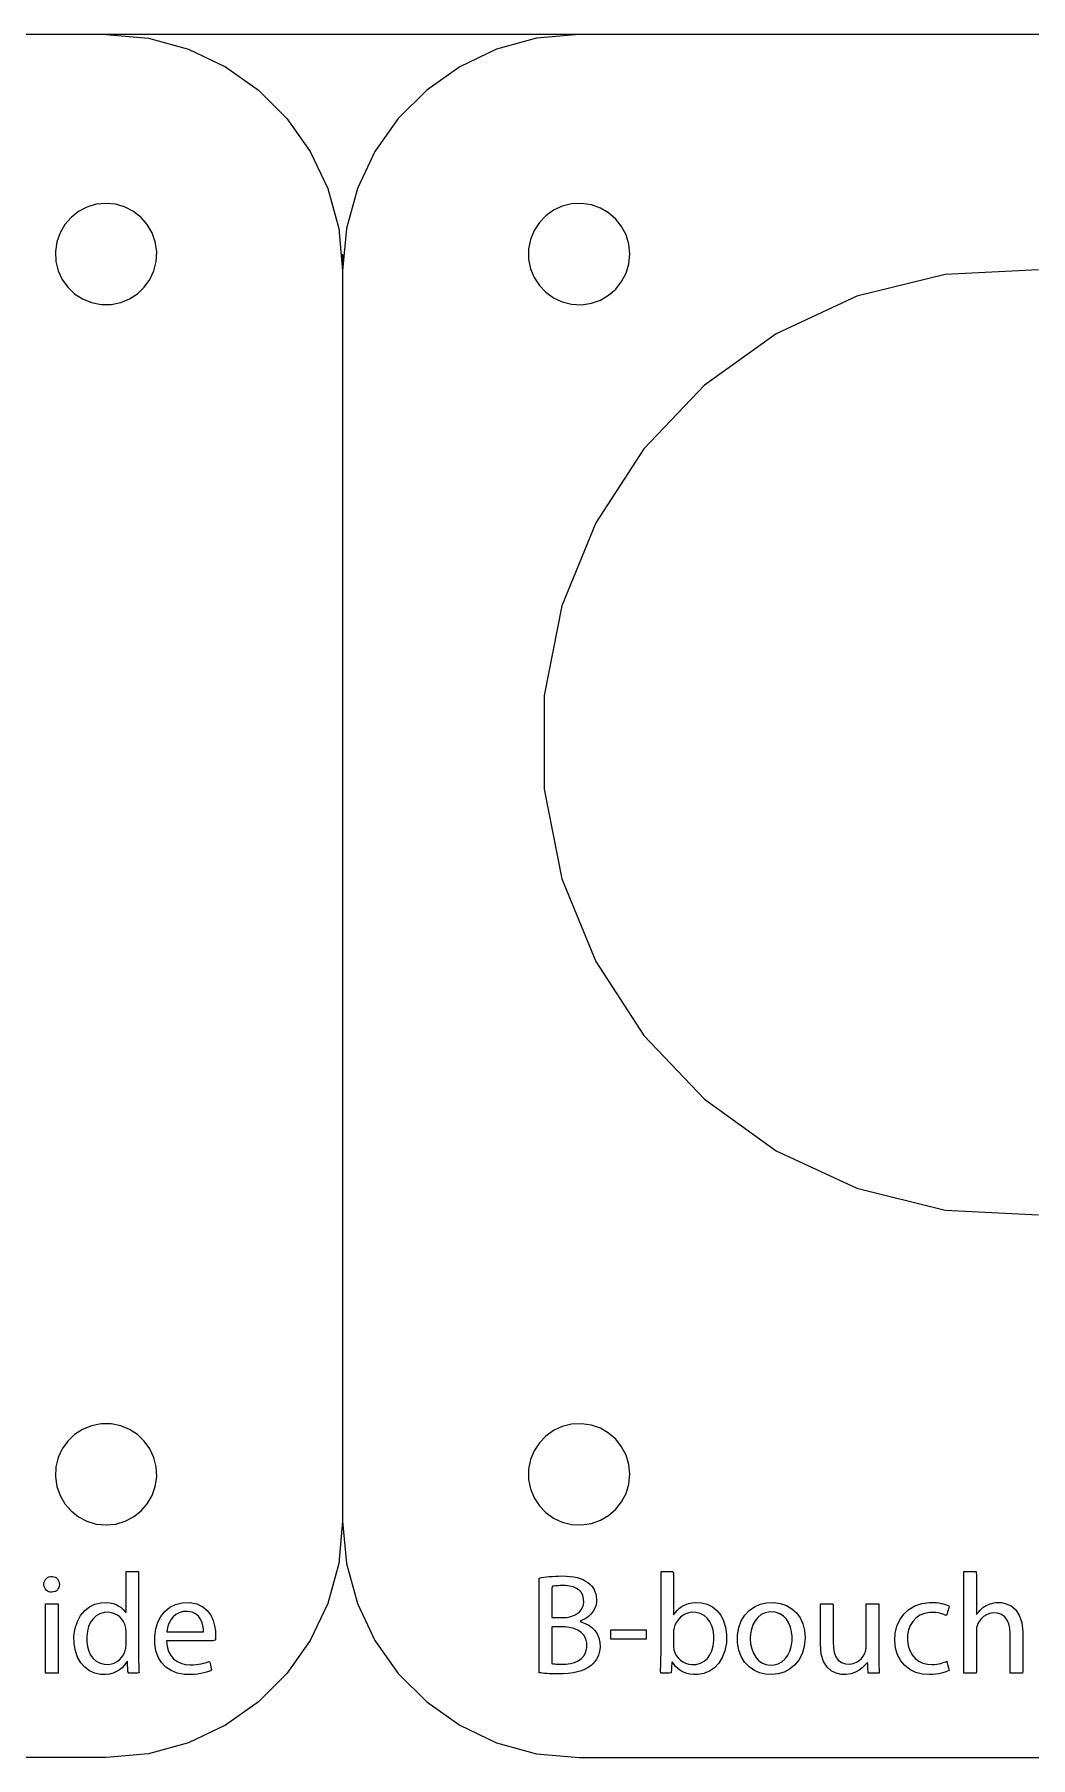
# Model space of a CAD drawing. Header units: metres. Extents: x -26 to 521, y 602 to 1019.
# Drawn here: x 336.5 to 365.9, y 604.7 to 655.7 of the extents above; entities that cross this region are included whole.
import ezdxf

# ---------------------------------------------------------------- set-up
doc = ezdxf.new("R2010")
doc.units = ezdxf.units.M

msp = doc.modelspace()

# ---------------------------------------------------------------- linework, layer by layer
at = {"layer": 'COMPONENT1'}
for p, q in [((338.578, 655.651), (312.78, 655.651)), ((338.578, 655.651), (339.837, 655.538)), ((352.579, 655.651), (338.578, 655.651)), ((339.837, 655.538), (341.021, 655.213)), ((351.32, 655.538), (350.136, 655.213)), ((352.579, 655.651), (351.32, 655.538)), ((378.377, 655.651), (352.579, 655.651)), ((341.021, 655.213), (342.112, 654.695)), ((350.136, 655.213), (349.046, 654.695)), ((342.112, 654.695), (343.089, 654.005)), ((349.046, 654.695), (348.069, 654.005)), ((343.089, 654.005), (343.932, 653.161)), ((348.069, 654.005), (347.225, 653.161)), ((343.932, 653.161), (344.623, 652.184)), ((347.225, 653.161), (346.534, 652.184)), ((344.623, 652.184), (345.141, 651.093)), ((346.534, 652.184), (346.016, 651.093)), ((345.141, 651.093), (345.466, 649.909)), ((346.016, 651.093), (345.691, 649.909)), ((337.762, 650.41), (337.543, 650.236)), ((338.011, 650.54), (337.762, 650.41)), ((338.285, 650.623), (338.011, 650.54)), ((338.578, 650.651), (338.285, 650.623)), ((338.872, 650.623), (338.578, 650.651)), ((339.146, 650.54), (338.872, 650.623)), ((339.395, 650.41), (339.146, 650.54)), ((339.614, 650.236), (339.395, 650.41)), ((351.594, 650.283), (351.402, 650.081)), ((351.821, 650.446), (351.594, 650.283)), ((352.077, 650.565), (351.821, 650.446)), ((352.357, 650.635), (352.077, 650.565)), ((352.653, 650.649), (352.357, 650.635)), ((352.943, 650.606), (352.653, 650.649)), ((353.211, 650.512), (352.943, 650.606)), ((353.453, 650.37), (353.211, 650.512)), ((353.664, 650.187), (353.453, 650.37)), ((337.218, 649.784), (337.123, 649.515)), ((337.36, 650.026), (337.218, 649.784)), ((337.543, 650.236), (337.36, 650.026)), ((339.797, 650.026), (339.614, 650.236)), ((339.939, 649.784), (339.797, 650.026)), ((340.034, 649.515), (339.939, 649.784)), ((345.466, 649.909), (345.579, 648.651)), ((345.691, 649.909), (345.579, 648.651)), ((351.249, 649.847), (351.142, 649.584)), ((351.402, 650.081), (351.249, 649.847)), ((353.837, 649.968), (353.664, 650.187)), ((353.968, 649.718), (353.837, 649.968)), ((337.123, 649.515), (337.08, 649.226)), ((340.077, 649.226), (340.034, 649.515)), ((351.142, 649.584), (351.086, 649.3)), ((351.086, 649.3), (351.086, 649.002)), ((354.05, 649.444), (353.968, 649.718)), ((354.079, 649.151), (354.05, 649.444)), ((337.08, 649.226), (337.095, 648.93)), ((337.095, 648.93), (337.164, 648.65)), ((339.993, 648.65), (340.062, 648.93)), ((340.062, 648.93), (340.077, 649.226)), ((345.579, 649.151), (345.579, 648.651)), ((351.086, 649.002), (351.142, 648.718)), ((353.968, 648.583), (354.05, 648.857)), ((354.05, 648.857), (354.079, 649.151)), ((337.164, 648.65), (337.283, 648.394)), ((337.283, 648.394), (337.446, 648.167)), ((339.711, 648.167), (339.874, 648.394)), ((339.874, 648.394), (339.993, 648.65)), ((345.579, 648.651), (345.579, 611.651)), ((351.142, 648.718), (351.249, 648.455)), ((351.249, 648.455), (351.402, 648.221)), ((351.402, 648.221), (351.594, 648.019)), ((353.664, 648.115), (353.837, 648.334)), ((353.837, 648.334), (353.968, 648.583)), ((363.409, 648.549), (360.801, 647.9)), ((366.177, 648.684), (363.409, 648.549)), ((337.446, 648.167), (337.648, 647.974)), ((337.648, 647.974), (337.883, 647.822)), ((337.883, 647.822), (338.145, 647.714)), ((338.145, 647.714), (338.43, 647.658)), ((338.727, 647.658), (339.012, 647.714)), ((339.012, 647.714), (339.274, 647.822)), ((339.274, 647.822), (339.509, 647.974)), ((339.509, 647.974), (339.711, 648.167)), ((351.594, 648.019), (351.821, 647.856)), ((351.821, 647.856), (352.077, 647.737)), ((352.077, 647.737), (352.357, 647.667)), ((352.943, 647.695), (353.211, 647.79)), ((353.211, 647.79), (353.453, 647.932)), ((353.453, 647.932), (353.664, 648.115)), ((360.801, 647.9), (358.412, 646.789)), ((338.43, 647.658), (338.727, 647.658)), ((352.357, 647.667), (352.653, 647.653)), ((352.653, 647.653), (352.943, 647.695)), ((358.412, 646.789), (356.293, 645.267)), ((356.293, 645.267), (354.495, 643.384)), ((354.495, 643.384), (353.071, 641.193)), ((353.071, 641.193), (352.071, 638.744)), ((352.071, 638.744), (351.546, 636.089)), ((351.546, 636.089), (351.546, 633.312)), ((351.546, 633.312), (352.071, 630.657)), ((352.071, 630.657), (353.071, 628.209)), ((353.071, 628.209), (354.495, 626.017)), ((354.495, 626.017), (356.293, 624.135)), ((356.293, 624.135), (358.412, 622.612)), ((358.412, 622.612), (360.801, 621.501)), ((360.801, 621.501), (363.409, 620.852)), ((363.409, 620.852), (366.177, 620.718)), ((337.648, 614.211), (337.446, 614.018)), ((337.883, 614.364), (337.648, 614.211)), ((338.145, 614.471), (337.883, 614.364)), ((338.43, 614.527), (338.145, 614.471)), ((338.727, 614.527), (338.43, 614.527)), ((339.012, 614.471), (338.727, 614.527)), ((339.274, 614.364), (339.012, 614.471)), ((339.509, 614.211), (339.274, 614.364)), ((339.711, 614.018), (339.509, 614.211)), ((351.594, 614.166), (351.402, 613.965)), ((351.821, 614.329), (351.594, 614.166)), ((352.077, 614.449), (351.821, 614.329)), ((352.357, 614.518), (352.077, 614.449)), ((352.653, 614.532), (352.357, 614.518)), ((352.943, 614.49), (352.653, 614.532)), ((353.211, 614.395), (352.943, 614.49)), ((353.453, 614.253), (353.211, 614.395)), ((353.664, 614.07), (353.453, 614.253)), ((353.837, 613.851), (353.664, 614.07)), ((337.164, 613.536), (337.095, 613.256)), ((337.283, 613.791), (337.164, 613.536)), ((337.446, 614.018), (337.283, 613.791)), ((339.874, 613.791), (339.711, 614.018)), ((339.993, 613.536), (339.874, 613.791)), ((340.062, 613.256), (339.993, 613.536)), ((351.249, 613.73), (351.142, 613.468)), ((351.402, 613.965), (351.249, 613.73)), ((353.968, 613.602), (353.837, 613.851)), ((354.05, 613.328), (353.968, 613.602)), ((337.095, 613.256), (337.08, 612.96)), ((340.077, 612.96), (340.062, 613.256)), ((351.142, 613.468), (351.086, 613.183)), ((351.086, 613.183), (351.086, 612.885)), ((354.079, 613.034), (354.05, 613.328)), ((354.05, 612.741), (354.079, 613.034)), ((337.08, 612.96), (337.123, 612.67)), ((337.123, 612.67), (337.218, 612.402)), ((339.939, 612.402), (340.034, 612.67)), ((340.034, 612.67), (340.077, 612.96)), ((351.086, 612.885), (351.142, 612.601)), ((351.142, 612.601), (351.249, 612.339)), ((353.968, 612.467), (354.05, 612.741)), ((337.218, 612.402), (337.36, 612.16)), ((337.36, 612.16), (337.543, 611.949)), ((339.614, 611.949), (339.797, 612.16)), ((339.797, 612.16), (339.939, 612.402)), ((351.249, 612.339), (351.402, 612.104)), ((351.402, 612.104), (351.594, 611.902)), ((353.453, 611.815), (353.664, 611.999)), ((353.664, 611.999), (353.837, 612.217)), ((353.837, 612.217), (353.968, 612.467)), ((337.543, 611.949), (337.762, 611.776)), ((337.762, 611.776), (338.011, 611.645)), ((338.011, 611.645), (338.285, 611.563)), ((338.285, 611.563), (338.578, 611.534)), ((338.578, 611.534), (338.872, 611.563)), ((338.872, 611.563), (339.146, 611.645)), ((339.146, 611.645), (339.395, 611.776)), ((339.395, 611.776), (339.614, 611.949)), ((345.579, 611.651), (345.466, 610.393)), ((345.579, 611.651), (345.691, 610.393)), ((351.594, 611.902), (351.821, 611.739)), ((351.821, 611.739), (352.077, 611.62)), ((352.077, 611.62), (352.357, 611.551)), ((352.357, 611.551), (352.653, 611.536)), ((352.653, 611.536), (352.943, 611.579)), ((352.943, 611.579), (353.211, 611.674)), ((353.211, 611.674), (353.453, 611.815)), ((345.466, 610.393), (345.141, 609.208)), ((345.691, 610.393), (346.016, 609.208)), ((345.141, 609.208), (344.623, 608.118)), ((346.016, 609.208), (346.534, 608.118)), ((344.623, 608.118), (343.932, 607.141)), ((346.534, 608.118), (347.225, 607.141)), ((343.932, 607.141), (343.089, 606.297)), ((347.225, 607.141), (348.069, 606.297)), ((343.089, 606.297), (342.112, 605.607)), ((348.069, 606.297), (349.046, 605.607)), ((342.112, 605.607), (341.021, 605.089)), ((349.046, 605.607), (350.136, 605.089)), ((341.021, 605.089), (339.837, 604.764)), ((350.136, 605.089), (351.32, 604.764)), ((338.578, 604.651), (312.78, 604.651)), ((339.837, 604.764), (338.578, 604.651)), ((351.32, 604.764), (352.579, 604.651)), ((352.579, 604.651), (378.377, 604.651))]:
    msp.add_line(p, q, dxfattribs=at)
at = {"layer": 'COMPONENT10'}
for p, q in [((336.814, 609.95), (336.849, 609.976)), ((336.849, 609.976), (336.889, 609.995)), ((336.889, 609.995), (336.934, 610.006)), ((336.934, 610.006), (336.983, 610.008)), ((336.983, 610.008), (337.03, 610.001)), ((337.03, 610.001), (337.072, 609.987)), ((337.072, 609.987), (337.108, 609.965)), ((337.108, 609.965), (337.14, 609.937)), ((339.172, 610.112), (339.172, 610.156)), ((339.172, 610.156), (339.233, 610.156)), ((339.172, 609.982), (339.172, 610.112)), ((339.172, 609.793), (339.172, 609.982)), ((339.233, 610.156), (339.292, 610.156)), ((339.292, 610.156), (339.359, 610.156)), ((339.359, 610.156), (339.426, 610.156)), ((339.426, 610.156), (339.484, 610.156)), ((339.484, 610.156), (339.54, 610.156)), ((339.54, 610.156), (339.54, 610.052)), ((339.54, 610.052), (339.54, 609.776)), ((336.739, 609.798), (336.747, 609.842)), ((336.739, 609.752), (336.739, 609.798)), ((336.747, 609.709), (336.739, 609.752)), ((336.747, 609.842), (336.763, 609.882)), ((336.762, 609.669), (336.747, 609.709)), ((336.783, 609.633), (336.762, 609.669)), ((336.763, 609.882), (336.785, 609.919)), ((336.811, 609.602), (336.783, 609.633)), ((336.785, 609.919), (336.814, 609.95)), ((336.844, 609.578), (336.811, 609.602)), ((336.883, 609.559), (336.844, 609.578)), ((336.927, 609.549), (336.883, 609.559)), ((336.976, 609.547), (336.927, 609.549)), ((337.026, 609.553), (336.976, 609.547)), ((337.07, 609.568), (337.026, 609.553)), ((337.108, 609.589), (337.07, 609.568)), ((337.14, 609.617), (337.108, 609.589)), ((337.14, 609.937), (337.165, 609.903)), ((337.166, 609.65), (337.14, 609.617)), ((337.165, 609.903), (337.184, 609.864)), ((337.184, 609.688), (337.166, 609.65)), ((337.184, 609.864), (337.196, 609.821)), ((337.196, 609.73), (337.184, 609.688)), ((337.196, 609.821), (337.2, 609.775)), ((337.2, 609.775), (337.196, 609.73)), ((339.172, 609.573), (339.172, 609.793)), ((339.172, 609.349), (339.172, 609.573)), ((339.54, 609.776), (339.54, 609.386)), ((336.785, 607.152), (336.785, 609.2)), ((336.785, 609.2), (337.157, 609.2)), ((337.157, 609.2), (337.157, 607.152)), ((337.826, 608.856), (337.948, 609)), ((337.948, 609), (338.091, 609.112)), ((338.091, 609.112), (338.251, 609.19)), ((338.251, 609.19), (338.425, 609.234)), ((338.52, 608.942), (338.396, 608.907)), ((338.425, 609.234), (338.584, 609.241)), ((338.647, 608.949), (338.52, 608.942)), ((338.584, 609.241), (338.694, 609.23)), ((338.744, 608.936), (338.647, 608.949)), ((338.694, 609.23), (338.793, 609.208)), ((338.793, 609.208), (338.882, 609.176)), ((338.882, 609.176), (338.961, 609.135)), ((338.961, 609.135), (339.029, 609.087)), ((339.029, 609.087), (339.087, 609.034)), ((339.087, 609.034), (339.135, 608.977)), ((339.135, 608.977), (339.163, 608.933)), ((339.163, 608.933), (339.172, 609.002)), ((339.172, 609.15), (339.172, 609.349)), ((339.172, 609.002), (339.172, 609.15)), ((339.54, 609.386), (339.54, 608.937)), ((340.202, 608.829), (340.321, 608.978)), ((340.321, 608.978), (340.467, 609.098)), ((340.467, 609.098), (340.638, 609.184)), ((340.638, 609.184), (340.833, 609.232)), ((340.859, 608.969), (340.743, 608.938)), ((340.833, 609.232), (341.056, 609.239)), ((340.995, 608.973), (340.859, 608.969)), ((341.123, 608.949), (340.995, 608.973)), ((341.056, 609.239), (341.268, 609.198)), ((341.228, 608.9), (341.123, 608.949)), ((341.268, 609.198), (341.44, 609.116)), ((341.44, 609.116), (341.574, 609.001)), ((341.574, 609.001), (341.676, 608.863)), ((337.63, 608.25), (337.663, 608.479)), ((337.663, 608.479), (337.73, 608.682)), ((337.73, 608.682), (337.826, 608.856)), ((338.063, 608.529), (338.025, 608.388)), ((338.12, 608.654), (338.063, 608.529)), ((338.195, 608.76), (338.12, 608.654)), ((338.287, 608.846), (338.195, 608.76)), ((338.396, 608.907), (338.287, 608.846)), ((338.833, 608.908), (338.744, 608.936)), ((338.914, 608.865), (338.833, 608.908)), ((338.985, 608.811), (338.914, 608.865)), ((339.045, 608.747), (338.985, 608.811)), ((339.095, 608.674), (339.045, 608.747)), ((339.133, 608.595), (339.095, 608.674)), ((339.155, 608.52), (339.133, 608.595)), ((339.163, 608.483), (339.155, 608.52)), ((339.168, 608.443), (339.163, 608.483)), ((339.171, 608.403), (339.168, 608.443)), ((339.54, 608.937), (339.54, 608.486)), ((339.54, 608.486), (339.54, 608.089)), ((340.018, 608.242), (340.049, 608.457)), ((340.049, 608.457), (340.111, 608.654)), ((340.111, 608.654), (340.202, 608.829)), ((340.384, 608.438), (340.38, 608.375)), ((340.409, 608.536), (340.384, 608.438)), ((340.446, 608.634), (340.409, 608.536)), ((340.497, 608.728), (340.446, 608.634)), ((340.563, 608.813), (340.497, 608.728)), ((340.645, 608.884), (340.563, 608.813)), ((340.743, 608.938), (340.645, 608.884)), ((341.31, 608.831), (341.228, 608.9)), ((341.372, 608.748), (341.31, 608.831)), ((341.416, 608.655), (341.372, 608.748)), ((341.444, 608.559), (341.416, 608.655)), ((341.459, 608.463), (341.444, 608.559)), ((341.462, 608.375), (341.459, 608.463)), ((341.676, 608.863), (341.747, 608.71)), ((341.747, 608.71), (341.793, 608.551)), ((341.793, 608.551), (341.817, 608.395)), ((337.634, 608.015), (337.63, 608.25)), ((337.67, 607.806), (337.634, 608.015)), ((338.025, 608.388), (338.006, 608.233)), ((338.006, 608.233), (338.007, 608.077)), ((338.007, 608.077), (338.027, 607.933)), ((338.027, 607.933), (338.066, 607.8)), ((339.164, 607.893), (339.169, 607.931)), ((339.169, 607.931), (339.171, 607.971)), ((339.172, 608.366), (339.171, 608.403)), ((339.171, 607.971), (339.172, 608.011)), ((339.172, 608.312), (339.172, 608.366)), ((339.172, 608.257), (339.172, 608.312)), ((339.172, 608.193), (339.172, 608.257)), ((339.172, 608.129), (339.172, 608.193)), ((339.172, 608.072), (339.172, 608.129)), ((339.172, 608.011), (339.172, 608.072)), ((339.54, 608.089), (339.54, 607.802)), ((340.02, 608.018), (340.018, 608.242)), ((340.056, 607.81), (340.02, 608.018)), ((340.371, 608.108), (340.387, 607.935)), ((340.431, 608.108), (340.371, 608.108)), ((340.38, 608.375), (340.449, 608.375)), ((340.387, 607.935), (340.429, 607.788)), ((340.59, 608.108), (340.431, 608.108)), ((340.449, 608.375), (340.583, 608.375)), ((340.583, 608.375), (340.757, 608.375)), ((340.815, 608.108), (340.59, 608.108)), ((340.757, 608.375), (340.951, 608.375)), ((341.075, 608.108), (340.815, 608.108)), ((340.951, 608.375), (341.141, 608.375)), ((341.336, 608.108), (341.075, 608.108)), ((341.141, 608.375), (341.304, 608.375)), ((341.304, 608.375), (341.419, 608.375)), ((341.567, 608.108), (341.336, 608.108)), ((341.419, 608.375), (341.462, 608.375)), ((341.735, 608.108), (341.567, 608.108)), ((341.812, 608.123), (341.735, 608.108)), ((341.816, 608.159), (341.812, 608.123)), ((341.82, 608.2), (341.816, 608.159)), ((341.817, 608.395), (341.822, 608.275)), ((341.821, 608.249), (341.82, 608.2)), ((341.822, 608.275), (341.821, 608.249)), ((337.737, 607.619), (337.67, 607.806)), ((337.831, 607.458), (337.737, 607.619)), ((337.949, 607.323), (337.831, 607.458)), ((338.066, 607.8), (338.122, 607.682)), ((338.122, 607.682), (338.197, 607.581)), ((338.197, 607.581), (338.29, 607.5)), ((338.29, 607.5), (338.4, 607.442)), ((338.4, 607.442), (338.528, 607.411)), ((338.528, 607.411), (338.648, 607.407)), ((338.648, 607.407), (338.738, 607.421)), ((338.738, 607.421), (338.823, 607.449)), ((338.823, 607.449), (338.903, 607.491)), ((338.903, 607.491), (338.975, 607.546)), ((338.975, 607.546), (339.039, 607.613)), ((339.039, 607.613), (339.092, 607.691)), ((339.092, 607.691), (339.133, 607.78)), ((339.171, 607.459), (339.117, 607.38)), ((339.133, 607.78), (339.156, 607.855)), ((339.156, 607.855), (339.164, 607.893)), ((339.21, 607.507), (339.171, 607.459)), ((339.211, 607.481), (339.21, 607.507)), ((339.213, 607.436), (339.211, 607.481)), ((339.216, 607.376), (339.213, 607.436)), ((339.54, 607.802), (339.54, 607.681)), ((339.54, 607.681), (339.54, 607.618)), ((339.54, 607.618), (339.541, 607.548)), ((339.541, 607.548), (339.543, 607.478)), ((339.543, 607.478), (339.545, 607.409)), ((339.545, 607.409), (339.548, 607.342)), ((340.123, 607.624), (340.056, 607.81)), ((340.222, 607.463), (340.123, 607.624)), ((340.35, 607.328), (340.222, 607.463)), ((340.429, 607.788), (340.494, 607.667)), ((340.494, 607.667), (340.578, 607.569)), ((340.578, 607.569), (340.68, 607.494)), ((340.68, 607.494), (340.795, 607.441)), ((340.795, 607.441), (340.922, 607.409)), ((340.922, 607.409), (341.057, 607.397)), ((341.243, 607.405), (341.322, 607.414)), ((341.322, 607.414), (341.394, 607.426)), ((341.394, 607.426), (341.46, 607.441)), ((341.46, 607.441), (341.52, 607.458)), ((341.52, 607.458), (341.576, 607.477)), ((341.576, 607.477), (341.629, 607.498)), ((341.629, 607.498), (341.648, 607.47)), ((341.648, 607.47), (341.658, 607.431)), ((341.658, 607.431), (341.67, 607.383)), ((337.157, 607.152), (336.785, 607.152)), ((338.088, 607.219), (337.949, 607.323)), ((338.245, 607.147), (338.088, 607.219)), ((338.417, 607.11), (338.245, 607.147)), ((338.569, 607.107), (338.417, 607.11)), ((338.684, 607.122), (338.569, 607.107)), ((338.791, 607.152), (338.684, 607.122)), ((338.888, 607.193), (338.791, 607.152)), ((338.975, 607.246), (338.888, 607.193)), ((339.052, 607.309), (338.975, 607.246)), ((339.117, 607.38), (339.052, 607.309)), ((339.219, 607.31), (339.216, 607.376)), ((339.222, 607.247), (339.219, 607.31)), ((339.225, 607.195), (339.222, 607.247)), ((339.248, 607.152), (339.225, 607.195)), ((339.289, 607.152), (339.248, 607.152)), ((339.344, 607.152), (339.289, 607.152)), ((339.405, 607.152), (339.344, 607.152)), ((339.464, 607.152), (339.405, 607.152)), ((339.514, 607.152), (339.464, 607.152)), ((339.556, 607.161), (339.514, 607.152)), ((339.548, 607.342), (339.55, 607.277)), ((339.55, 607.277), (339.553, 607.216)), ((339.553, 607.216), (339.556, 607.161)), ((340.506, 607.223), (340.35, 607.328)), ((340.688, 607.15), (340.506, 607.223)), ((340.896, 607.111), (340.688, 607.15)), ((341.075, 607.106), (340.896, 607.111)), ((341.057, 607.397), (341.157, 607.399)), ((341.187, 607.112), (341.075, 607.106)), ((341.157, 607.399), (341.243, 607.405)), ((341.29, 607.123), (341.187, 607.112)), ((341.384, 607.138), (341.29, 607.123)), ((341.47, 607.156), (341.384, 607.138)), ((341.547, 607.177), (341.47, 607.156)), ((341.614, 607.199), (341.547, 607.177)), ((341.673, 607.222), (341.614, 607.199)), ((341.67, 607.383), (341.682, 607.335)), ((341.702, 607.256), (341.673, 607.222)), ((341.682, 607.335), (341.694, 607.29)), ((341.694, 607.29), (341.702, 607.256))]:
    msp.add_line(p, q, dxfattribs=at)
at = {"layer": 'COMPONENT11'}
for p, q in [((351.4, 609.961), (351.464, 609.975)), ((351.4, 609.844), (351.4, 609.961)), ((351.464, 609.975), (351.535, 609.987)), ((351.535, 609.987), (351.614, 609.998)), ((351.614, 609.998), (351.697, 610.007)), ((351.697, 610.007), (351.785, 610.014)), ((351.785, 610.014), (351.876, 610.02)), ((351.876, 610.02), (351.969, 610.023)), ((351.969, 610.023), (352.063, 610.025)), ((352.063, 610.025), (352.191, 610.022)), ((352.191, 610.022), (352.311, 610.014)), ((352.311, 610.014), (352.421, 609.999)), ((352.421, 609.999), (352.521, 609.979)), ((352.521, 609.979), (352.612, 609.951)), ((355.003, 610.156), (355.059, 610.156)), ((355.003, 610.052), (355.003, 610.156)), ((355.003, 609.776), (355.003, 610.052)), ((355.059, 610.156), (355.117, 610.156)), ((355.117, 610.156), (355.184, 610.156)), ((355.184, 610.156), (355.251, 610.156)), ((355.251, 610.156), (355.31, 610.156)), ((355.31, 610.156), (355.352, 610.156)), ((355.352, 610.156), (355.371, 610.11)), ((355.371, 610.11), (355.371, 609.973)), ((355.371, 609.973), (355.371, 609.774)), ((363.964, 610.156), (364.045, 610.156)), ((363.964, 609.973), (363.964, 610.156)), ((363.964, 609.507), (363.964, 609.973)), ((364.045, 610.156), (364.123, 610.156)), ((364.123, 610.156), (364.206, 610.156)), ((364.206, 610.156), (364.279, 610.156)), ((364.279, 610.156), (364.326, 610.156)), ((364.326, 610.156), (364.337, 610.023)), ((364.337, 610.023), (364.337, 609.795)), ((351.4, 609.533), (351.4, 609.844)), ((351.4, 609.093), (351.4, 609.533)), ((351.787, 609.72), (351.768, 609.662)), ((351.768, 609.662), (351.768, 609.552)), ((351.768, 609.552), (351.768, 609.404)), ((351.813, 609.724), (351.787, 609.72)), ((351.844, 609.728), (351.813, 609.724)), ((351.879, 609.732), (351.844, 609.728)), ((351.918, 609.736), (351.879, 609.732)), ((351.963, 609.738), (351.918, 609.736)), ((352.013, 609.74), (351.963, 609.738)), ((352.07, 609.741), (352.013, 609.74)), ((352.174, 609.739), (352.07, 609.741)), ((352.297, 609.725), (352.174, 609.739)), ((352.407, 609.699), (352.297, 609.725)), ((352.503, 609.658), (352.407, 609.699)), ((352.582, 609.603), (352.503, 609.658)), ((352.645, 609.533), (352.582, 609.603)), ((352.612, 609.951), (352.695, 609.917)), ((352.688, 609.447), (352.645, 609.533)), ((352.695, 609.917), (352.77, 609.876)), ((352.77, 609.876), (352.838, 609.828)), ((352.838, 609.828), (352.894, 609.783)), ((352.894, 609.783), (352.942, 609.735)), ((352.942, 609.735), (352.984, 609.682)), ((352.984, 609.682), (353.02, 609.624)), ((353.02, 609.624), (353.049, 609.56)), ((353.049, 609.56), (353.071, 609.492)), ((353.071, 609.492), (353.086, 609.418)), ((355.003, 609.386), (355.003, 609.776)), ((355.371, 609.774), (355.371, 609.543)), ((355.371, 609.543), (355.371, 609.307)), ((363.964, 608.879), (363.964, 609.507)), ((364.337, 609.795), (364.337, 609.515)), ((364.337, 609.515), (364.337, 609.235)), ((351.4, 608.587), (351.4, 609.093)), ((351.768, 609.404), (351.768, 609.238)), ((351.768, 609.238), (351.768, 609.073)), ((351.768, 609.073), (351.768, 608.931)), ((352.53, 608.913), (352.603, 608.978)), ((352.603, 608.978), (352.659, 609.055)), ((352.659, 609.055), (352.696, 609.141)), ((352.712, 609.345), (352.688, 609.447)), ((352.696, 609.141), (352.714, 609.236)), ((352.714, 609.236), (352.712, 609.345)), ((352.983, 608.964), (352.919, 608.885)), ((353.033, 609.051), (352.983, 608.964)), ((353.069, 609.144), (353.033, 609.051)), ((353.089, 609.242), (353.069, 609.144)), ((353.086, 609.418), (353.092, 609.339)), ((353.092, 609.339), (353.089, 609.242)), ((355.003, 608.937), (355.003, 609.386)), ((355.371, 609.307), (355.371, 609.097)), ((355.371, 609.097), (355.371, 608.942)), ((355.371, 608.942), (355.371, 608.871)), ((355.418, 608.931), (355.479, 609.006)), ((355.479, 609.006), (355.549, 609.071)), ((355.549, 609.071), (355.629, 609.127)), ((355.629, 609.127), (355.717, 609.173)), ((355.717, 609.173), (355.815, 609.207)), ((355.815, 609.207), (355.921, 609.23)), ((355.915, 608.949), (355.825, 608.934)), ((356.036, 608.945), (355.915, 608.949)), ((355.921, 609.23), (356.037, 609.241)), ((356.166, 608.913), (356.036, 608.945)), ((356.037, 609.241), (356.2, 609.233)), ((356.2, 609.233), (356.372, 609.19)), ((356.372, 609.19), (356.526, 609.112)), ((356.526, 609.112), (356.659, 609.002)), ((356.659, 609.002), (356.769, 608.863)), ((357.482, 608.866), (357.612, 609.004)), ((357.612, 609.004), (357.765, 609.113)), ((357.765, 609.113), (357.939, 609.189)), ((357.939, 609.189), (358.128, 609.232)), ((358.231, 608.962), (358.089, 608.936)), ((358.128, 609.232), (358.331, 609.241)), ((358.384, 608.952), (358.231, 608.962)), ((358.331, 609.241), (358.532, 609.213)), ((358.515, 608.909), (358.384, 608.952)), ((358.532, 609.213), (358.713, 609.151)), ((358.713, 609.151), (358.872, 609.057)), ((358.872, 609.057), (359.008, 608.934)), ((359.723, 609.166), (359.725, 609.2)), ((359.723, 609.013), (359.723, 609.166)), ((359.723, 608.778), (359.723, 609.013)), ((359.725, 609.2), (359.761, 609.2)), ((359.761, 609.2), (359.828, 609.2)), ((359.828, 609.2), (359.909, 609.2)), ((359.909, 609.2), (359.99, 609.2)), ((359.99, 609.2), (360.056, 609.2)), ((360.056, 609.2), (360.092, 609.2)), ((360.092, 609.2), (360.095, 609.168)), ((360.095, 609.168), (360.095, 609.023)), ((360.095, 609.023), (360.095, 608.802)), ((361.077, 609.165), (361.079, 609.2)), ((361.077, 609.004), (361.077, 609.165)), ((361.077, 608.759), (361.077, 609.004)), ((361.079, 609.2), (361.115, 609.2)), ((361.115, 609.2), (361.182, 609.2)), ((361.182, 609.2), (361.263, 609.2)), ((361.263, 609.2), (361.344, 609.2)), ((361.344, 609.2), (361.41, 609.2)), ((361.41, 609.2), (361.446, 609.2)), ((361.446, 609.2), (361.449, 609.158)), ((361.449, 609.158), (361.449, 608.968)), ((361.449, 608.968), (361.449, 608.677)), ((362.185, 608.896), (362.334, 609.032)), ((362.334, 609.032), (362.512, 609.137)), ((362.512, 609.137), (362.717, 609.207)), ((362.717, 609.207), (362.947, 609.24)), ((362.952, 608.943), (362.796, 608.916)), ((362.947, 609.24), (363.076, 609.241)), ((363.064, 608.945), (362.952, 608.943)), ((363.133, 608.94), (363.064, 608.945)), ((363.076, 609.241), (363.154, 609.235)), ((363.196, 608.932), (363.133, 608.94)), ((363.154, 609.235), (363.229, 609.226)), ((363.229, 609.226), (363.299, 609.213)), ((363.299, 609.213), (363.364, 609.197)), ((363.364, 609.197), (363.423, 609.179)), ((363.423, 609.179), (363.475, 609.16)), ((363.485, 608.962), (363.471, 608.913)), ((363.475, 609.16), (363.52, 609.14)), ((363.501, 609.014), (363.485, 608.962)), ((363.516, 609.063), (363.501, 609.014)), ((363.527, 609.103), (363.516, 609.063)), ((363.52, 609.14), (363.527, 609.103)), ((364.337, 609.235), (364.337, 609.007)), ((364.337, 609.007), (364.337, 608.883)), ((364.374, 608.921), (364.407, 608.966)), ((364.407, 608.966), (364.445, 609.009)), ((364.445, 609.009), (364.486, 609.05)), ((364.486, 609.05), (364.53, 609.087)), ((364.53, 609.087), (364.578, 609.121)), ((364.578, 609.121), (364.628, 609.15)), ((364.628, 609.15), (364.68, 609.175)), ((364.68, 609.175), (364.735, 609.197)), ((364.735, 609.197), (364.791, 609.215)), ((364.791, 609.215), (364.85, 609.228)), ((364.85, 609.228), (364.91, 609.237)), ((364.91, 609.237), (364.972, 609.242)), ((364.972, 609.242), (365.08, 609.236)), ((365.08, 609.236), (365.22, 609.204)), ((365.22, 609.204), (365.363, 609.137)), ((365.363, 609.137), (365.495, 609.028)), ((365.495, 609.028), (365.605, 608.868)), ((351.4, 608.077), (351.4, 608.587)), ((351.768, 608.931), (351.768, 608.831)), ((351.768, 608.831), (351.768, 608.793)), ((351.768, 608.793), (351.818, 608.793)), ((351.776, 608.518), (351.768, 608.455)), ((351.768, 608.455), (351.768, 608.326)), ((351.806, 608.518), (351.776, 608.518)), ((351.851, 608.518), (351.806, 608.518)), ((351.818, 608.793), (351.87, 608.793)), ((351.904, 608.518), (351.851, 608.518)), ((351.87, 608.793), (351.929, 608.793)), ((351.959, 608.518), (351.904, 608.518)), ((351.929, 608.793), (351.99, 608.793)), ((352.01, 608.518), (351.959, 608.518)), ((351.99, 608.793), (352.043, 608.793)), ((352.071, 608.518), (352.01, 608.518)), ((352.043, 608.793), (352.083, 608.793)), ((352.16, 608.516), (352.071, 608.518)), ((352.083, 608.793), (352.211, 608.799)), ((352.298, 608.499), (352.16, 608.516)), ((352.211, 608.799), (352.333, 608.822)), ((352.426, 608.467), (352.298, 608.499)), ((352.333, 608.822), (352.439, 608.86)), ((352.541, 608.418), (352.426, 608.467)), ((352.439, 608.86), (352.53, 608.913)), ((352.653, 608.705), (352.61, 608.688)), ((352.61, 608.688), (352.661, 608.661)), ((352.754, 608.754), (352.653, 608.705)), ((352.661, 608.661), (352.763, 608.623)), ((352.843, 608.815), (352.754, 608.754)), ((352.763, 608.623), (352.864, 608.569)), ((352.919, 608.885), (352.843, 608.815)), ((352.864, 608.569), (352.958, 608.5)), ((352.958, 608.5), (353.042, 608.414)), ((353.521, 608.159), (353.521, 608.43)), ((353.521, 608.43), (354.566, 608.43)), ((354.566, 608.43), (354.566, 608.159)), ((355.003, 608.486), (355.003, 608.937)), ((355.003, 608.089), (355.003, 608.486)), ((355.371, 608.871), (355.418, 608.931)), ((355.382, 608.453), (355.376, 608.416)), ((355.391, 608.488), (355.382, 608.453)), ((355.416, 608.564), (355.391, 608.488)), ((355.46, 608.655), (355.416, 608.564)), ((355.516, 608.736), (355.46, 608.655)), ((355.582, 608.805), (355.516, 608.736)), ((355.657, 608.861), (355.582, 608.805)), ((355.738, 608.905), (355.657, 608.861)), ((355.825, 608.934), (355.738, 608.905)), ((356.278, 608.854), (356.166, 608.913)), ((356.372, 608.772), (356.278, 608.854)), ((356.448, 608.67), (356.372, 608.772)), ((356.505, 608.55), (356.448, 608.67)), ((356.545, 608.417), (356.505, 608.55)), ((356.769, 608.863), (356.855, 608.697)), ((356.855, 608.697), (356.913, 608.507)), ((356.913, 608.507), (356.942, 608.295)), ((357.268, 608.28), (357.306, 608.502)), ((357.306, 608.502), (357.378, 608.698)), ((357.378, 608.698), (357.482, 608.866)), ((357.678, 608.449), (357.652, 608.312)), ((357.722, 608.58), (357.678, 608.449)), ((357.785, 608.698), (357.722, 608.58)), ((357.866, 608.8), (357.785, 608.698)), ((357.967, 608.881), (357.866, 608.8)), ((358.089, 608.936), (357.967, 608.881)), ((358.625, 608.837), (358.515, 608.909)), ((358.714, 608.742), (358.625, 608.837)), ((358.783, 608.63), (358.714, 608.742)), ((358.833, 608.505), (358.783, 608.63)), ((358.866, 608.375), (358.833, 608.505)), ((359.008, 608.934), (359.117, 608.783)), ((359.117, 608.783), (359.197, 608.607)), ((359.197, 608.607), (359.247, 608.41)), ((359.723, 608.512), (359.723, 608.778)), ((359.723, 608.261), (359.723, 608.512)), ((360.095, 608.802), (360.095, 608.55)), ((360.095, 608.55), (360.095, 608.314)), ((361.077, 608.48), (361.077, 608.759)), ((361.077, 608.218), (361.077, 608.48)), ((361.449, 608.677), (361.449, 608.346)), ((361.932, 608.332), (361.981, 608.542)), ((361.981, 608.542), (362.066, 608.731)), ((362.066, 608.731), (362.185, 608.896)), ((362.379, 608.56), (362.329, 608.426)), ((362.452, 608.68), (362.379, 608.56)), ((362.545, 608.781), (362.452, 608.68)), ((362.66, 608.86), (362.545, 608.781)), ((362.796, 608.916), (362.66, 608.86)), ((363.254, 608.921), (363.196, 608.932)), ((363.307, 608.907), (363.254, 608.921)), ((363.354, 608.891), (363.307, 608.907)), ((363.397, 608.874), (363.354, 608.891)), ((363.434, 608.857), (363.397, 608.874)), ((363.459, 608.874), (363.434, 608.857)), ((363.471, 608.913), (363.459, 608.874)), ((363.964, 608.209), (363.964, 608.879)), ((364.337, 608.883), (364.374, 608.921)), ((364.338, 608.445), (364.337, 608.417)), ((364.34, 608.472), (364.338, 608.445)), ((364.344, 608.498), (364.34, 608.472)), ((364.349, 608.524), (364.344, 608.498)), ((364.356, 608.549), (364.349, 608.524)), ((364.374, 608.595), (364.356, 608.549)), ((364.419, 608.68), (364.374, 608.595)), ((364.477, 608.757), (364.419, 608.68)), ((364.548, 608.824), (364.477, 608.757)), ((364.631, 608.877), (364.548, 608.824)), ((364.724, 608.914), (364.631, 608.877)), ((364.826, 608.932), (364.724, 608.914)), ((364.96, 608.925), (364.826, 608.932)), ((365.084, 608.885), (364.96, 608.925)), ((365.18, 608.815), (365.084, 608.885)), ((365.251, 608.72), (365.18, 608.815)), ((365.299, 608.604), (365.251, 608.72)), ((365.326, 608.472), (365.299, 608.604)), ((365.335, 608.328), (365.326, 608.472)), ((365.605, 608.868), (365.68, 608.652)), ((365.68, 608.652), (365.708, 608.37)), ((351.4, 607.628), (351.4, 608.077)), ((351.768, 608.326), (351.768, 608.151)), ((351.768, 608.151), (351.768, 607.955)), ((351.768, 607.955), (351.768, 607.761)), ((352.638, 608.353), (352.541, 608.418)), ((352.717, 608.27), (352.638, 608.353)), ((352.773, 608.169), (352.717, 608.27)), ((352.804, 608.05), (352.773, 608.169)), ((352.807, 607.91), (352.804, 608.05)), ((353.042, 608.414), (353.112, 608.312)), ((353.112, 608.312), (353.164, 608.192)), ((353.164, 608.192), (353.193, 608.055)), ((353.198, 607.928), (353.19, 607.842)), ((353.193, 608.055), (353.198, 607.928)), ((354.566, 608.159), (353.521, 608.159)), ((355.003, 607.802), (355.003, 608.089)), ((355.372, 608.376), (355.371, 608.336)), ((355.371, 608.336), (355.371, 608.274)), ((355.371, 608.274), (355.371, 608.216)), ((355.371, 608.216), (355.371, 608.15)), ((355.371, 608.15), (355.371, 608.084)), ((355.371, 608.084), (355.371, 608.028)), ((355.371, 608.028), (355.371, 607.973)), ((355.371, 607.973), (355.371, 607.939)), ((355.371, 607.939), (355.374, 607.905)), ((355.376, 608.416), (355.372, 608.376)), ((356.509, 607.813), (356.547, 607.956)), ((356.565, 608.274), (356.545, 608.417)), ((356.547, 607.956), (356.566, 608.116)), ((356.566, 608.116), (356.565, 608.274)), ((356.938, 608.049), (356.895, 607.813)), ((356.942, 608.295), (356.938, 608.049)), ((357.268, 608.044), (357.268, 608.28)), ((357.304, 607.831), (357.268, 608.044)), ((357.652, 608.312), (357.644, 608.172)), ((357.644, 608.172), (357.655, 608.014)), ((357.655, 608.014), (357.687, 607.868)), ((358.815, 607.802), (358.858, 607.942)), ((358.858, 607.942), (358.881, 608.098)), ((358.882, 608.244), (358.866, 608.375)), ((358.881, 608.098), (358.882, 608.244)), ((359.242, 607.936), (359.179, 607.716)), ((359.265, 608.193), (359.242, 607.936)), ((359.247, 608.41), (359.265, 608.193)), ((359.723, 608.075), (359.723, 608.261)), ((359.723, 608.002), (359.723, 608.075)), ((359.747, 607.715), (359.723, 608.002)), ((360.095, 608.314), (360.095, 608.139)), ((360.095, 608.139), (360.095, 608.07)), ((360.095, 608.07), (360.104, 607.903)), ((361.076, 607.915), (361.077, 607.947)), ((361.077, 608.023), (361.077, 608.218)), ((361.077, 607.947), (361.077, 608.023)), ((361.449, 608.346), (361.449, 608.035)), ((361.449, 608.035), (361.449, 607.805)), ((361.92, 608.104), (361.932, 608.332)), ((361.946, 607.886), (361.92, 608.104)), ((362.302, 608.28), (362.297, 608.12)), ((362.297, 608.12), (362.319, 607.958)), ((362.329, 608.426), (362.302, 608.28)), ((362.319, 607.958), (362.365, 607.815)), ((363.964, 607.621), (363.964, 608.209)), ((364.337, 608.417), (364.337, 608.387)), ((364.337, 608.387), (364.337, 608.312)), ((364.337, 608.312), (364.337, 608.121)), ((364.337, 608.121), (364.337, 607.862)), ((365.335, 608.257), (365.335, 608.328)), ((365.335, 608.074), (365.335, 608.257)), ((365.335, 607.828), (365.335, 608.074)), ((365.708, 608.37), (365.708, 608.296)), ((365.708, 608.296), (365.708, 608.107)), ((365.708, 608.107), (365.708, 607.852)), ((351.4, 607.301), (351.4, 607.628)), ((351.768, 607.761), (351.768, 607.594)), ((351.768, 607.594), (351.768, 607.476)), ((351.768, 607.476), (351.768, 607.431)), ((351.768, 607.431), (351.797, 607.427)), ((351.797, 607.427), (351.829, 607.423)), ((351.829, 607.423), (351.862, 607.42)), ((351.862, 607.42), (351.898, 607.418)), ((351.898, 607.418), (351.937, 607.416)), ((351.937, 607.416), (351.978, 607.415)), ((351.978, 607.415), (352.021, 607.415)), ((352.021, 607.415), (352.067, 607.414)), ((352.067, 607.414), (352.187, 607.418)), ((352.187, 607.418), (352.32, 607.436)), ((352.32, 607.436), (352.444, 607.468)), ((352.444, 607.468), (352.555, 607.518)), ((352.555, 607.518), (352.651, 607.585)), ((352.651, 607.585), (352.727, 607.672)), ((352.727, 607.672), (352.78, 607.78)), ((352.78, 607.78), (352.807, 607.91)), ((352.99, 607.429), (352.931, 607.373)), ((353.039, 607.486), (352.99, 607.429)), ((353.082, 607.547), (353.039, 607.486)), ((353.12, 607.613), (353.082, 607.547)), ((353.15, 607.684), (353.12, 607.613)), ((353.174, 607.761), (353.15, 607.684)), ((353.19, 607.842), (353.174, 607.761)), ((354.995, 607.342), (354.998, 607.409)), ((354.998, 607.409), (355, 607.478)), ((355, 607.478), (355.001, 607.548)), ((355.001, 607.548), (355.002, 607.618)), ((355.002, 607.618), (355.003, 607.681)), ((355.003, 607.681), (355.003, 607.802)), ((355.32, 607.419), (355.316, 607.363)), ((355.322, 607.462), (355.32, 607.419)), ((355.333, 607.486), (355.322, 607.462)), ((355.368, 607.431), (355.333, 607.486)), ((355.434, 607.347), (355.368, 607.431)), ((355.374, 607.905), (355.379, 607.872)), ((355.379, 607.872), (355.387, 607.84)), ((355.387, 607.84), (355.414, 607.759)), ((355.414, 607.759), (355.456, 607.674)), ((355.456, 607.674), (355.511, 607.6)), ((355.511, 607.6), (355.575, 607.535)), ((355.575, 607.535), (355.65, 607.482)), ((355.65, 607.482), (355.732, 607.441)), ((355.732, 607.441), (355.822, 607.414)), ((355.822, 607.414), (355.918, 607.402)), ((355.918, 607.402), (356.046, 607.409)), ((356.046, 607.409), (356.172, 607.442)), ((356.172, 607.442), (356.282, 607.501)), ((356.282, 607.501), (356.376, 607.584)), ((356.376, 607.584), (356.451, 607.689)), ((356.451, 607.689), (356.509, 607.813)), ((356.711, 607.444), (356.582, 607.31)), ((356.817, 607.612), (356.711, 607.444)), ((356.895, 607.813), (356.817, 607.612)), ((357.373, 607.641), (357.304, 607.831)), ((357.472, 607.478), (357.373, 607.641)), ((357.598, 607.342), (357.472, 607.478)), ((357.687, 607.868), (357.738, 607.737)), ((357.738, 607.737), (357.807, 607.623)), ((357.807, 607.623), (357.892, 607.528)), ((357.892, 607.528), (357.991, 607.456)), ((357.991, 607.456), (358.104, 607.407)), ((358.356, 607.393), (358.474, 607.428)), ((358.474, 607.428), (358.581, 607.488)), ((358.581, 607.488), (358.675, 607.572)), ((358.675, 607.572), (358.753, 607.677)), ((358.753, 607.677), (358.815, 607.802)), ((359.082, 607.531), (358.956, 607.381)), ((359.179, 607.716), (359.082, 607.531)), ((359.815, 607.493), (359.747, 607.715)), ((359.916, 607.329), (359.815, 607.493)), ((360.104, 607.903), (360.131, 607.757)), ((360.131, 607.757), (360.178, 607.632)), ((360.178, 607.632), (360.247, 607.533)), ((360.247, 607.533), (360.34, 607.462)), ((360.34, 607.462), (360.458, 607.422)), ((360.458, 607.422), (360.589, 607.416)), ((360.589, 607.416), (360.692, 607.434)), ((360.692, 607.434), (360.785, 607.47)), ((360.785, 607.47), (360.866, 607.522)), ((360.866, 607.522), (360.934, 607.585)), ((360.934, 607.585), (360.99, 607.656)), ((360.99, 607.656), (361.032, 607.732)), ((361.032, 607.732), (361.049, 607.773)), ((361.116, 607.466), (361.035, 607.383)), ((361.049, 607.773), (361.057, 607.798)), ((361.057, 607.798), (361.064, 607.825)), ((361.064, 607.825), (361.069, 607.854)), ((361.069, 607.854), (361.073, 607.884)), ((361.073, 607.884), (361.076, 607.915)), ((361.119, 607.414), (361.116, 607.466)), ((361.124, 607.344), (361.119, 607.414)), ((361.449, 607.805), (361.449, 607.715)), ((361.449, 607.715), (361.449, 607.619)), ((361.449, 607.619), (361.45, 607.528)), ((361.45, 607.528), (361.452, 607.441)), ((361.452, 607.441), (361.454, 607.357)), ((362.005, 607.69), (361.946, 607.886)), ((362.096, 607.518), (362.005, 607.69)), ((362.218, 607.373), (362.096, 607.518)), ((362.365, 607.815), (362.434, 607.69)), ((362.434, 607.69), (362.524, 607.587)), ((362.524, 607.587), (362.631, 607.506)), ((362.631, 607.506), (362.754, 607.448)), ((362.754, 607.448), (362.89, 607.414)), ((362.89, 607.414), (363.023, 607.406)), ((363.023, 607.406), (363.097, 607.409)), ((363.097, 607.409), (363.164, 607.416)), ((363.164, 607.416), (363.227, 607.426)), ((363.227, 607.426), (363.284, 607.439)), ((363.284, 607.439), (363.336, 607.454)), ((363.336, 607.454), (363.384, 607.47)), ((363.384, 607.47), (363.428, 607.488)), ((363.428, 607.488), (363.464, 607.503)), ((363.464, 607.503), (363.475, 607.457)), ((363.475, 607.457), (363.485, 607.412)), ((363.485, 607.412), (363.496, 607.361)), ((363.964, 607.236), (363.964, 607.621)), ((364.337, 607.862), (364.337, 607.587)), ((364.337, 607.587), (364.337, 607.345)), ((365.335, 607.566), (365.335, 607.828)), ((365.335, 607.336), (365.335, 607.566)), ((365.708, 607.852), (365.708, 607.581)), ((365.708, 607.581), (365.708, 607.342)), ((351.4, 607.162), (351.4, 607.301)), ((351.444, 607.155), (351.4, 607.162)), ((351.498, 607.149), (351.444, 607.155)), ((351.559, 607.143), (351.498, 607.149)), ((351.626, 607.138), (351.559, 607.143)), ((351.699, 607.133), (351.626, 607.138)), ((351.778, 607.13), (351.699, 607.133)), ((351.862, 607.128), (351.778, 607.13)), ((351.953, 607.127), (351.862, 607.128)), ((352.105, 607.129), (351.953, 607.127)), ((352.26, 607.139), (352.105, 607.129)), ((352.403, 607.157), (352.26, 607.139)), ((352.533, 607.184), (352.403, 607.157)), ((352.651, 607.218), (352.533, 607.184)), ((352.756, 607.262), (352.651, 607.218)), ((352.849, 607.313), (352.756, 607.262)), ((352.931, 607.373), (352.849, 607.313)), ((354.989, 607.216), (354.992, 607.277)), ((354.995, 607.152), (354.989, 607.216)), ((354.992, 607.277), (354.995, 607.342)), ((355.027, 607.152), (354.995, 607.152)), ((355.075, 607.152), (355.027, 607.152)), ((355.132, 607.152), (355.075, 607.152)), ((355.19, 607.152), (355.132, 607.152)), ((355.243, 607.152), (355.19, 607.152)), ((355.304, 607.16), (355.243, 607.152)), ((355.306, 607.192), (355.304, 607.16)), ((355.309, 607.242), (355.306, 607.192)), ((355.312, 607.301), (355.309, 607.242)), ((355.316, 607.363), (355.312, 607.301)), ((355.507, 607.276), (355.434, 607.347)), ((355.586, 607.218), (355.507, 607.276)), ((355.673, 607.173), (355.586, 607.218)), ((355.765, 607.139), (355.673, 607.173)), ((355.864, 607.117), (355.765, 607.139)), ((355.968, 607.107), (355.864, 607.117)), ((356.107, 607.109), (355.968, 607.107)), ((356.275, 607.143), (356.107, 607.109)), ((356.435, 607.21), (356.275, 607.143)), ((356.582, 607.31), (356.435, 607.21)), ((357.746, 607.235), (357.598, 607.342)), ((357.914, 607.159), (357.746, 607.235)), ((358.098, 607.115), (357.914, 607.159)), ((358.289, 607.106), (358.098, 607.115)), ((358.104, 607.407), (358.229, 607.386)), ((358.229, 607.386), (358.356, 607.393)), ((358.469, 607.128), (358.289, 607.106)), ((358.643, 607.181), (358.469, 607.128)), ((358.808, 607.265), (358.643, 607.181)), ((358.956, 607.381), (358.808, 607.265)), ((360.042, 607.215), (359.916, 607.329)), ((360.183, 607.145), (360.042, 607.215)), ((360.331, 607.111), (360.183, 607.145)), ((360.483, 607.107), (360.331, 607.111)), ((360.63, 607.129), (360.483, 607.107)), ((360.759, 607.173), (360.63, 607.129)), ((360.869, 607.234), (360.759, 607.173)), ((360.961, 607.306), (360.869, 607.234)), ((361.035, 607.383), (360.961, 607.306)), ((361.128, 607.27), (361.124, 607.344)), ((361.133, 607.204), (361.128, 607.27)), ((361.138, 607.152), (361.133, 607.204)), ((361.17, 607.152), (361.138, 607.152)), ((361.229, 607.152), (361.17, 607.152)), ((361.301, 607.152), (361.229, 607.152)), ((361.373, 607.152), (361.301, 607.152)), ((361.432, 607.152), (361.373, 607.152)), ((361.464, 607.152), (361.432, 607.152)), ((361.454, 607.357), (361.458, 607.277)), ((361.458, 607.277), (361.462, 607.201)), ((361.462, 607.201), (361.464, 607.152)), ((362.367, 607.257), (362.218, 607.373)), ((362.543, 607.172), (362.367, 607.257)), ((362.742, 607.12), (362.543, 607.172)), ((362.95, 607.105), (362.742, 607.12)), ((363.048, 607.109), (362.95, 607.105)), ((363.14, 607.118), (363.048, 607.109)), ((363.226, 607.131), (363.14, 607.118)), ((363.304, 607.148), (363.226, 607.131)), ((363.374, 607.167), (363.304, 607.148)), ((363.435, 607.186), (363.374, 607.167)), ((363.486, 607.206), (363.435, 607.186)), ((363.527, 607.224), (363.486, 607.206)), ((363.496, 607.361), (363.508, 607.31)), ((363.508, 607.31), (363.518, 607.266)), ((363.518, 607.266), (363.527, 607.224)), ((363.967, 607.152), (363.964, 607.236)), ((364.003, 607.152), (363.967, 607.152)), ((364.069, 607.152), (364.003, 607.152)), ((364.151, 607.152), (364.069, 607.152)), ((364.232, 607.152), (364.151, 607.152)), ((364.298, 607.152), (364.232, 607.152)), ((364.334, 607.152), (364.298, 607.152)), ((364.337, 607.187), (364.334, 607.152)), ((364.337, 607.345), (364.337, 607.187)), ((365.335, 607.185), (365.335, 607.336)), ((365.338, 607.152), (365.335, 607.185)), ((365.374, 607.152), (365.338, 607.152)), ((365.44, 607.152), (365.374, 607.152)), ((365.521, 607.152), (365.44, 607.152)), ((365.603, 607.152), (365.521, 607.152)), ((365.669, 607.152), (365.603, 607.152)), ((365.705, 607.152), (365.669, 607.152)), ((365.708, 607.186), (365.705, 607.152)), ((365.708, 607.342), (365.708, 607.186))]:
    msp.add_line(p, q, dxfattribs=at)

doc.saveas('drawing.dxf')
